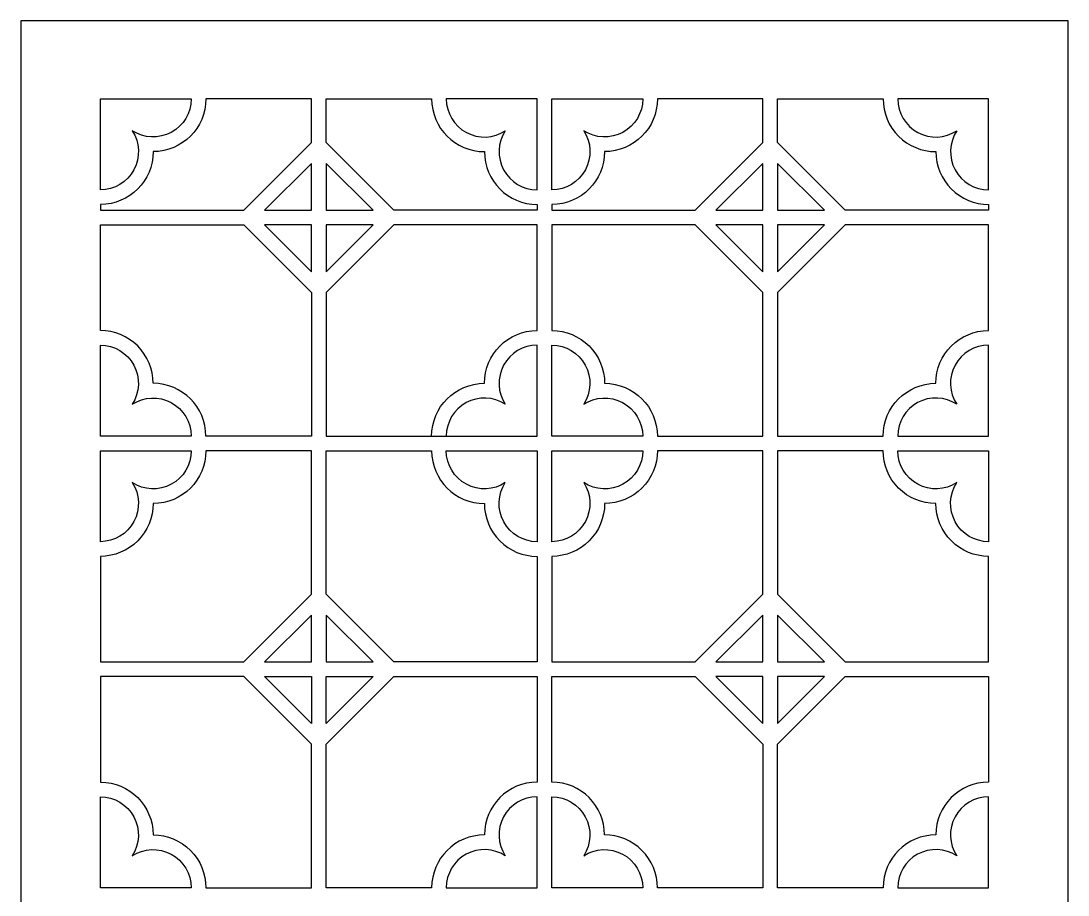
# Model space of a CAD drawing. Header units: centimetres. Extents: x -8.53 to -2.87, y 0.24 to 9.
# Drawn here: x -8.53 to -2.87, y 4.28 to 9 of the extents above; entities that cross this region are included whole.
import ezdxf

# ---------------------------------------------------------------- set-up
doc = ezdxf.new("R2010")
doc.units = ezdxf.units.CM
doc.header["$MEASUREMENT"] = 0
doc.layers.add('layer 1', color=7, linetype='Continuous')

msp = doc.modelspace()

# ---------------------------------------------------------------- linework, layer by layer
at = {"layer": 'layer 1', "color": 250, "lineweight": 30}
for points, knots in [([(-8.52545, 9.00077), (-8.52545, 9.00077), (-2.8683, 9.00077), (-2.8683, 9.00077), (-2.8683, 9.00077), (-2.8683, 9.00077), (-2.8683, 0.24004), (-2.8683, 0.24004), (-2.8683, 0.24004), (-2.8683, 0.24004), (-8.52545, 0.24004), (-8.52545, 0.24004), (-8.52545, 0.24004), (-8.52545, 0.24004), (-8.52545, 9.00077), (-8.52545, 9.00077)], [0, 0, 0, 0, 0.2, 0.2, 0.2, 0.2, 0.4, 0.4, 0.4, 0.4, 0.6, 0.6, 0.6, 0.6, 1, 1, 1, 1]), ([(-8.09632, 8.57987), (-8.09632, 8.57987), (-8.09632, 8.08891), (-8.09632, 8.08891), (-8.09632, 8.08891), (-8.02057, 8.08906), (-7.95101, 8.13075), (-7.91516, 8.19747), (-7.91516, 8.19747), (-7.87931, 8.26419), (-7.88246, 8.34446), (-7.92414, 8.4077), (-7.92414, 8.4077), (-7.86072, 8.3663), (-7.7797, 8.36302), (-7.71313, 8.39916), (-7.71313, 8.39916), (-7.64656, 8.43529), (-7.60518, 8.50413), (-7.60534, 8.57987), (-7.60534, 8.57987), (-7.60534, 8.57987), (-8.09632, 8.57987), (-8.09632, 8.57987)], [0, 0, 0, 0, 0.1428571, 0.1428571, 0.1428571, 0.1428571, 0.2857143, 0.2857143, 0.2857143, 0.2857143, 0.4285714, 0.4285714, 0.4285714, 0.4285714, 0.5714286, 0.5714286, 0.5714286, 0.5714286, 0.7142857, 0.7142857, 0.7142857, 0.7142857, 1, 1, 1, 1]), ([(-7.32138, 7.97802), (-7.32138, 7.97802), (-8.09632, 7.97802), (-8.09632, 7.97802), (-8.09632, 7.97802), (-8.09632, 7.97802), (-8.09632, 8.0097), (-8.09632, 8.0097), (-8.09632, 8.0097), (-7.93877, 8.0098), (-7.81113, 8.13724), (-7.81122, 8.29479), (-7.81122, 8.29479), (-7.65368, 8.29489), (-7.52605, 8.42233), (-7.52615, 8.57987), (-7.52615, 8.57987), (-7.52615, 8.57987), (-6.95599, 8.57987), (-6.95599, 8.57987), (-6.95599, 8.57987), (-6.95599, 8.57987), (-6.95599, 8.34344), (-6.95599, 8.34344), (-6.95599, 8.34344), (-6.95599, 8.34344), (-7.32138, 7.97802), (-7.32138, 7.97802)], [0, 0, 0, 0, 0.125, 0.125, 0.125, 0.125, 0.25, 0.25, 0.25, 0.25, 0.375, 0.375, 0.375, 0.375, 0.5, 0.5, 0.5, 0.5, 0.625, 0.625, 0.625, 0.625, 0.75, 0.75, 0.75, 0.75, 1, 1, 1, 1]), ([(-6.02156, 8.29479), (-6.1789, 8.2947), (-6.30652, 8.42253), (-6.30663, 8.57987), (-6.30663, 8.57987), (-6.30663, 8.57987), (-6.87679, 8.57987), (-6.87679, 8.57987), (-6.87679, 8.57987), (-6.87679, 8.57987), (-6.87679, 8.34344), (-6.87679, 8.34344), (-6.87679, 8.34344), (-6.87679, 8.34344), (-6.5114, 7.97802), (-6.5114, 7.97802), (-6.5114, 7.97802), (-6.5114, 7.97802), (-5.73646, 7.97802), (-5.73646, 7.97802), (-5.73646, 7.97802), (-5.73646, 7.97802), (-5.73646, 8.0097), (-5.73646, 8.0097), (-5.73646, 8.0097), (-5.89381, 8.0096), (-6.02145, 8.13744), (-6.02156, 8.29479)], [0, 0, 0, 0, 0.125, 0.125, 0.125, 0.125, 0.25, 0.25, 0.25, 0.25, 0.375, 0.375, 0.375, 0.375, 0.5, 0.5, 0.5, 0.5, 0.625, 0.625, 0.625, 0.625, 0.75, 0.75, 0.75, 0.75, 1, 1, 1, 1]), ([(-5.90863, 8.4077), (-5.97173, 8.36613), (-6.05255, 8.3625), (-6.11911, 8.39826), (-6.11911, 8.39826), (-6.18568, 8.43402), (-6.22727, 8.50431), (-6.22744, 8.57987), (-6.22744, 8.57987), (-6.22744, 8.57987), (-5.73646, 8.57987), (-5.73646, 8.57987), (-5.73646, 8.57987), (-5.73646, 8.57987), (-5.73646, 8.08891), (-5.73646, 8.08891), (-5.73646, 8.08891), (-5.81202, 8.08874), (-5.88159, 8.13003), (-5.91764, 8.19644), (-5.91764, 8.19644), (-5.9537, 8.26285), (-5.94993, 8.34443), (-5.90863, 8.4077)], [0, 0, 0, 0, 0.1428571, 0.1428571, 0.1428571, 0.1428571, 0.2857143, 0.2857143, 0.2857143, 0.2857143, 0.4285714, 0.4285714, 0.4285714, 0.4285714, 0.5714286, 0.5714286, 0.5714286, 0.5714286, 0.7142857, 0.7142857, 0.7142857, 0.7142857, 1, 1, 1, 1]), ([(-5.16631, 8.57987), (-5.16631, 8.57987), (-5.65729, 8.57987), (-5.65729, 8.57987), (-5.65729, 8.57987), (-5.65729, 8.57987), (-5.65729, 8.08891), (-5.65729, 8.08891), (-5.65729, 8.08891), (-5.58155, 8.08906), (-5.51199, 8.13075), (-5.47614, 8.19747), (-5.47614, 8.19747), (-5.44028, 8.26419), (-5.44343, 8.34446), (-5.48511, 8.4077), (-5.48511, 8.4077), (-5.42169, 8.3663), (-5.34066, 8.36302), (-5.2741, 8.39915), (-5.2741, 8.39915), (-5.20753, 8.43529), (-5.16614, 8.50413), (-5.16631, 8.57987)], [0, 0, 0, 0, 0.1428571, 0.1428571, 0.1428571, 0.1428571, 0.2857143, 0.2857143, 0.2857143, 0.2857143, 0.4285714, 0.4285714, 0.4285714, 0.4285714, 0.5714286, 0.5714286, 0.5714286, 0.5714286, 0.7142857, 0.7142857, 0.7142857, 0.7142857, 1, 1, 1, 1]), ([(-4.51695, 8.34344), (-4.51695, 8.34344), (-4.88235, 7.97802), (-4.88235, 7.97802), (-4.88235, 7.97802), (-4.88235, 7.97802), (-5.65729, 7.97802), (-5.65729, 7.97802), (-5.65729, 7.97802), (-5.65729, 7.97802), (-5.65729, 8.0097), (-5.65729, 8.0097), (-5.65729, 8.0097), (-5.49974, 8.0098), (-5.3721, 8.13724), (-5.3722, 8.29479), (-5.3722, 8.29479), (-5.21465, 8.29489), (-5.08702, 8.42232), (-5.08711, 8.57987), (-5.08711, 8.57987), (-5.08711, 8.57987), (-4.51695, 8.57987), (-4.51695, 8.57987), (-4.51695, 8.57987), (-4.51695, 8.57987), (-4.51695, 8.34344), (-4.51695, 8.34344)], [0, 0, 0, 0, 0.125, 0.125, 0.125, 0.125, 0.25, 0.25, 0.25, 0.25, 0.375, 0.375, 0.375, 0.375, 0.5, 0.5, 0.5, 0.5, 0.625, 0.625, 0.625, 0.625, 0.75, 0.75, 0.75, 0.75, 1, 1, 1, 1]), ([(-3.58252, 8.29479), (-3.65811, 8.2948), (-3.73063, 8.32486), (-3.7841, 8.37829), (-3.7841, 8.37829), (-3.83754, 8.43174), (-3.86757, 8.50429), (-3.86759, 8.57987), (-3.86759, 8.57987), (-3.86759, 8.57987), (-4.43777, 8.57987), (-4.43777, 8.57987), (-4.43777, 8.57987), (-4.43777, 8.57987), (-4.43777, 8.34344), (-4.43777, 8.34344), (-4.43777, 8.34344), (-4.43777, 8.34344), (-4.07235, 7.97802), (-4.07235, 7.97802), (-4.07235, 7.97802), (-4.07235, 7.97802), (-3.29744, 7.97802), (-3.29744, 7.97802), (-3.29744, 7.97802), (-3.29744, 7.97802), (-3.29744, 8.0097), (-3.29744, 8.0097), (-3.29744, 8.0097), (-3.37303, 8.00969), (-3.44557, 8.03976), (-3.49902, 8.09321), (-3.49902, 8.09321), (-3.55247, 8.14666), (-3.5825, 8.2192), (-3.58252, 8.29479)], [0, 0, 0, 0, 0.1, 0.1, 0.1, 0.1, 0.2, 0.2, 0.2, 0.2, 0.3, 0.3, 0.3, 0.3, 0.4, 0.4, 0.4, 0.4, 0.5, 0.5, 0.5, 0.5, 0.6, 0.6, 0.6, 0.6, 0.7, 0.7, 0.7, 0.7, 0.8, 0.8, 0.8, 0.8, 1, 1, 1, 1]), ([(-3.46961, 8.4077), (-3.53271, 8.36613), (-3.61353, 8.3625), (-3.68009, 8.39826), (-3.68009, 8.39826), (-3.74666, 8.43402), (-3.78825, 8.50431), (-3.78841, 8.57987), (-3.78841, 8.57987), (-3.78841, 8.57987), (-3.29744, 8.57987), (-3.29744, 8.57987), (-3.29744, 8.57987), (-3.29744, 8.57987), (-3.29744, 8.08891), (-3.29744, 8.08891), (-3.29744, 8.08891), (-3.373, 8.08874), (-3.44257, 8.13003), (-3.47862, 8.19644), (-3.47862, 8.19644), (-3.51468, 8.26285), (-3.51091, 8.34443), (-3.46961, 8.4077)], [0, 0, 0, 0, 0.1428571, 0.1428571, 0.1428571, 0.1428571, 0.2857143, 0.2857143, 0.2857143, 0.2857143, 0.4285714, 0.4285714, 0.4285714, 0.4285714, 0.5714286, 0.5714286, 0.5714286, 0.5714286, 0.7142857, 0.7142857, 0.7142857, 0.7142857, 1, 1, 1, 1]), ([(-6.95599, 7.97802), (-6.95599, 7.97802), (-7.20938, 7.97802), (-7.20938, 7.97802), (-7.20938, 7.97802), (-7.20938, 7.97802), (-6.95599, 8.23143), (-6.95599, 8.23143), (-6.95599, 8.23143), (-6.95599, 8.23143), (-6.95599, 7.97802), (-6.95599, 7.97802)], [0, 0, 0, 0, 0.25, 0.25, 0.25, 0.25, 0.5, 0.5, 0.5, 0.5, 1, 1, 1, 1]), ([(-6.87679, 7.97802), (-6.87679, 7.97802), (-6.87679, 8.23143), (-6.87679, 8.23143), (-6.87679, 8.23143), (-6.87679, 8.23143), (-6.62339, 7.97802), (-6.62339, 7.97802), (-6.62339, 7.97802), (-6.62339, 7.97802), (-6.87679, 7.97802), (-6.87679, 7.97802)], [0, 0, 0, 0, 0.25, 0.25, 0.25, 0.25, 0.5, 0.5, 0.5, 0.5, 1, 1, 1, 1]), ([(-4.51695, 8.23143), (-4.51695, 8.23143), (-4.51695, 7.97802), (-4.51695, 7.97802), (-4.51695, 7.97802), (-4.51695, 7.97802), (-4.77036, 7.97802), (-4.77036, 7.97802), (-4.77036, 7.97802), (-4.77036, 7.97802), (-4.51695, 8.23143), (-4.51695, 8.23143)], [0, 0, 0, 0, 0.25, 0.25, 0.25, 0.25, 0.5, 0.5, 0.5, 0.5, 1, 1, 1, 1]), ([(-4.43777, 8.23143), (-4.43777, 8.23143), (-4.18436, 7.97802), (-4.18436, 7.97802), (-4.18436, 7.97802), (-4.18436, 7.97802), (-4.43777, 7.97802), (-4.43777, 7.97802), (-4.43777, 7.97802), (-4.43777, 7.97802), (-4.43777, 8.23143), (-4.43777, 8.23143)], [0, 0, 0, 0, 0.25, 0.25, 0.25, 0.25, 0.5, 0.5, 0.5, 0.5, 1, 1, 1, 1]), ([(-7.81122, 7.0436), (-7.65388, 7.04369), (-7.52625, 6.91586), (-7.52615, 6.75852), (-7.52615, 6.75852), (-7.52615, 6.75852), (-6.95599, 6.75852), (-6.95599, 6.75852), (-6.95599, 6.75852), (-6.95599, 6.75852), (-6.95599, 7.53344), (-6.95599, 7.53344), (-6.95599, 7.53344), (-6.95599, 7.53344), (-7.32138, 7.89884), (-7.32138, 7.89884), (-7.32138, 7.89884), (-7.32138, 7.89884), (-8.09632, 7.89884), (-8.09632, 7.89884), (-8.09632, 7.89884), (-8.09632, 7.89884), (-8.09632, 7.32868), (-8.09632, 7.32868), (-8.09632, 7.32868), (-8.02075, 7.32873), (-7.94827, 7.29876), (-7.8948, 7.24536), (-7.8948, 7.24536), (-7.84134, 7.19197), (-7.81127, 7.11916), (-7.81122, 7.0436)], [0, 0, 0, 0, 0.1111111, 0.1111111, 0.1111111, 0.1111111, 0.2222222, 0.2222222, 0.2222222, 0.2222222, 0.3333333, 0.3333333, 0.3333333, 0.3333333, 0.4444444, 0.4444444, 0.4444444, 0.4444444, 0.5555556, 0.5555556, 0.5555556, 0.5555556, 0.6666667, 0.6666667, 0.6666667, 0.6666667, 0.7777778, 0.7777778, 0.7777778, 0.7777778, 1, 1, 1, 1]), ([(-6.95599, 7.89884), (-6.95599, 7.89884), (-6.95599, 7.64543), (-6.95599, 7.64543), (-6.95599, 7.64543), (-6.95599, 7.64543), (-7.20938, 7.89884), (-7.20938, 7.89884), (-7.20938, 7.89884), (-7.20938, 7.89884), (-6.95599, 7.89884), (-6.95599, 7.89884)], [0, 0, 0, 0, 0.25, 0.25, 0.25, 0.25, 0.5, 0.5, 0.5, 0.5, 1, 1, 1, 1]), ([(-6.30663, 6.75852), (-6.30673, 6.91587), (-6.1789, 7.0435), (-6.02156, 7.0436), (-6.02156, 7.0436), (-6.02165, 7.20095), (-5.89381, 7.32858), (-5.73646, 7.32868), (-5.73646, 7.32868), (-5.73646, 7.32868), (-5.73646, 7.89884), (-5.73646, 7.89884), (-5.73646, 7.89884), (-5.73646, 7.89884), (-6.5114, 7.89884), (-6.5114, 7.89884), (-6.5114, 7.89884), (-6.5114, 7.89884), (-6.87679, 7.53344), (-6.87679, 7.53344), (-6.87679, 7.53344), (-6.87679, 7.53344), (-6.87679, 6.75852), (-6.87679, 6.75852), (-6.87679, 6.75852), (-6.87679, 6.75852), (-5.73646, 6.75852), (-5.73646, 6.75852), (-5.73646, 6.75852), (-5.73646, 6.75852), (-5.73646, 7.2495), (-5.73646, 7.2495), (-5.73646, 7.2495), (-5.8122, 7.24933), (-5.88175, 7.20764), (-5.91759, 7.14092), (-5.91759, 7.14092), (-5.95344, 7.0742), (-5.9503, 6.99394), (-5.90863, 6.93069), (-5.90863, 6.93069), (-5.97206, 6.97209), (-6.05308, 6.97536), (-6.11964, 6.93923), (-6.11964, 6.93923), (-6.18621, 6.9031), (-6.22759, 6.83426), (-6.22744, 6.75852)], [0, 0, 0, 0, 0.0769231, 0.0769231, 0.0769231, 0.0769231, 0.1538462, 0.1538462, 0.1538462, 0.1538462, 0.2307692, 0.2307692, 0.2307692, 0.2307692, 0.3076923, 0.3076923, 0.3076923, 0.3076923, 0.3846154, 0.3846154, 0.3846154, 0.3846154, 0.4615385, 0.4615385, 0.4615385, 0.4615385, 0.5384615, 0.5384615, 0.5384615, 0.5384615, 0.6153846, 0.6153846, 0.6153846, 0.6153846, 0.6923077, 0.6923077, 0.6923077, 0.6923077, 0.7692308, 0.7692308, 0.7692308, 0.7692308, 0.8461538, 0.8461538, 0.8461538, 0.8461538, 1, 1, 1, 1]), ([(-6.87679, 7.89884), (-6.87679, 7.89884), (-6.62339, 7.89884), (-6.62339, 7.89884), (-6.62339, 7.89884), (-6.62339, 7.89884), (-6.87679, 7.64543), (-6.87679, 7.64543), (-6.87679, 7.64543), (-6.87679, 7.64543), (-6.87679, 7.89884), (-6.87679, 7.89884)], [0, 0, 0, 0, 0.25, 0.25, 0.25, 0.25, 0.5, 0.5, 0.5, 0.5, 1, 1, 1, 1]), ([(-5.65729, 7.32868), (-5.65729, 7.32868), (-5.65729, 7.89884), (-5.65729, 7.89884), (-5.65729, 7.89884), (-5.65729, 7.89884), (-4.88235, 7.89884), (-4.88235, 7.89884), (-4.88235, 7.89884), (-4.88235, 7.89884), (-4.51695, 7.53344), (-4.51695, 7.53344), (-4.51695, 7.53344), (-4.51695, 7.53344), (-4.51695, 6.75852), (-4.51695, 6.75852), (-4.51695, 6.75852), (-4.51695, 6.75852), (-5.08711, 6.7585), (-5.08711, 6.7585), (-5.08711, 6.7585), (-5.08721, 6.91605), (-5.21465, 7.04369), (-5.3722, 7.0436), (-5.3722, 7.0436), (-5.37225, 7.11926), (-5.40235, 7.1918), (-5.45588, 7.24526), (-5.45588, 7.24526), (-5.50941, 7.29872), (-5.58163, 7.32873), (-5.65729, 7.32868)], [0, 0, 0, 0, 0.1111111, 0.1111111, 0.1111111, 0.1111111, 0.2222222, 0.2222222, 0.2222222, 0.2222222, 0.3333333, 0.3333333, 0.3333333, 0.3333333, 0.4444444, 0.4444444, 0.4444444, 0.4444444, 0.5555556, 0.5555556, 0.5555556, 0.5555556, 0.6666667, 0.6666667, 0.6666667, 0.6666667, 0.7777778, 0.7777778, 0.7777778, 0.7777778, 1, 1, 1, 1]), ([(-4.77036, 7.89884), (-4.77036, 7.89884), (-4.51695, 7.89884), (-4.51695, 7.89884), (-4.51695, 7.89884), (-4.51695, 7.89884), (-4.51695, 7.64543), (-4.51695, 7.64543), (-4.51695, 7.64543), (-4.51695, 7.64543), (-4.77036, 7.89884), (-4.77036, 7.89884)], [0, 0, 0, 0, 0.25, 0.25, 0.25, 0.25, 0.5, 0.5, 0.5, 0.5, 1, 1, 1, 1]), ([(-4.43777, 6.75852), (-4.43777, 6.75852), (-4.43777, 7.53344), (-4.43777, 7.53344), (-4.43777, 7.53344), (-4.43777, 7.53344), (-4.07235, 7.89884), (-4.07235, 7.89884), (-4.07235, 7.89884), (-4.07235, 7.89884), (-3.29744, 7.89884), (-3.29744, 7.89884), (-3.29744, 7.89884), (-3.29744, 7.89884), (-3.29744, 7.32868), (-3.29744, 7.32868), (-3.29744, 7.32868), (-3.45498, 7.32858), (-3.58262, 7.20114), (-3.58252, 7.0436), (-3.58252, 7.0436), (-3.74006, 7.04349), (-3.86769, 6.91606), (-3.86759, 6.75852), (-3.86759, 6.75852), (-3.86759, 6.75852), (-4.43777, 6.75852), (-4.43777, 6.75852)], [0, 0, 0, 0, 0.125, 0.125, 0.125, 0.125, 0.25, 0.25, 0.25, 0.25, 0.375, 0.375, 0.375, 0.375, 0.5, 0.5, 0.5, 0.5, 0.625, 0.625, 0.625, 0.625, 0.75, 0.75, 0.75, 0.75, 1, 1, 1, 1]), ([(-4.43777, 7.89884), (-4.43777, 7.89884), (-4.18436, 7.89884), (-4.18436, 7.89884), (-4.18436, 7.89884), (-4.18436, 7.89884), (-4.43777, 7.64543), (-4.43777, 7.64543), (-4.43777, 7.64543), (-4.43777, 7.64543), (-4.43777, 7.89884), (-4.43777, 7.89884)], [0, 0, 0, 0, 0.25, 0.25, 0.25, 0.25, 0.5, 0.5, 0.5, 0.5, 1, 1, 1, 1]), ([(-8.09632, 7.2495), (-8.09632, 7.2495), (-8.09632, 6.75852), (-8.09632, 6.75852), (-8.09632, 6.75852), (-8.09632, 6.75852), (-7.60534, 6.75852), (-7.60534, 6.75852), (-7.60534, 6.75852), (-7.60551, 6.83426), (-7.64719, 6.90381), (-7.71391, 6.93966), (-7.71391, 6.93966), (-7.78063, 6.9755), (-7.8609, 6.97236), (-7.92414, 6.93069), (-7.92414, 6.93069), (-7.88274, 6.99412), (-7.87945, 7.07514), (-7.91559, 7.14171), (-7.91559, 7.14171), (-7.95173, 7.20828), (-8.02057, 7.24967), (-8.09632, 7.2495)], [0, 0, 0, 0, 0.1428571, 0.1428571, 0.1428571, 0.1428571, 0.2857143, 0.2857143, 0.2857143, 0.2857143, 0.4285714, 0.4285714, 0.4285714, 0.4285714, 0.5714286, 0.5714286, 0.5714286, 0.5714286, 0.7142857, 0.7142857, 0.7142857, 0.7142857, 1, 1, 1, 1]), ([(-5.65729, 7.2495), (-5.65729, 7.2495), (-5.65729, 6.75852), (-5.65729, 6.75852), (-5.65729, 6.75852), (-5.65729, 6.75852), (-5.16631, 6.75851), (-5.16631, 6.75851), (-5.16631, 6.75851), (-5.16647, 6.83425), (-5.20816, 6.9038), (-5.27488, 6.93965), (-5.27488, 6.93965), (-5.3416, 6.9755), (-5.42186, 6.97236), (-5.48511, 6.93069), (-5.48511, 6.93069), (-5.44371, 6.99412), (-5.44043, 7.07515), (-5.47656, 7.14171), (-5.47656, 7.14171), (-5.5127, 7.20828), (-5.58155, 7.24967), (-5.65729, 7.2495)], [0, 0, 0, 0, 0.1428571, 0.1428571, 0.1428571, 0.1428571, 0.2857143, 0.2857143, 0.2857143, 0.2857143, 0.4285714, 0.4285714, 0.4285714, 0.4285714, 0.5714286, 0.5714286, 0.5714286, 0.5714286, 0.7142857, 0.7142857, 0.7142857, 0.7142857, 1, 1, 1, 1]), ([(-3.78841, 6.75852), (-3.78857, 6.83409), (-3.74728, 6.90365), (-3.68087, 6.9397), (-3.68087, 6.9397), (-3.61447, 6.97575), (-3.53289, 6.97199), (-3.46961, 6.93069), (-3.46961, 6.93069), (-3.51118, 6.99379), (-3.51481, 7.07461), (-3.47904, 7.14117), (-3.47904, 7.14117), (-3.44328, 7.20774), (-3.373, 7.24933), (-3.29744, 7.2495), (-3.29744, 7.2495), (-3.29744, 7.2495), (-3.29744, 6.75852), (-3.29744, 6.75852), (-3.29744, 6.75852), (-3.29744, 6.75852), (-3.78841, 6.75852), (-3.78841, 6.75852)], [0, 0, 0, 0, 0.1428571, 0.1428571, 0.1428571, 0.1428571, 0.2857143, 0.2857143, 0.2857143, 0.2857143, 0.4285714, 0.4285714, 0.4285714, 0.4285714, 0.5714286, 0.5714286, 0.5714286, 0.5714286, 0.7142857, 0.7142857, 0.7142857, 0.7142857, 1, 1, 1, 1]), ([(-8.09632, 6.67933), (-8.09632, 6.67933), (-8.09632, 6.18835), (-8.09632, 6.18835), (-8.09632, 6.18835), (-8.02057, 6.18851), (-7.95101, 6.23019), (-7.91516, 6.29692), (-7.91516, 6.29692), (-7.87931, 6.36364), (-7.88246, 6.44391), (-7.92414, 6.50715), (-7.92414, 6.50715), (-7.86072, 6.46575), (-7.77969, 6.46248), (-7.71313, 6.49861), (-7.71313, 6.49861), (-7.64656, 6.53475), (-7.60518, 6.60359), (-7.60534, 6.67933), (-7.60534, 6.67933), (-7.60534, 6.67933), (-8.09632, 6.67933), (-8.09632, 6.67933)], [0, 0, 0, 0, 0.1428571, 0.1428571, 0.1428571, 0.1428571, 0.2857143, 0.2857143, 0.2857143, 0.2857143, 0.4285714, 0.4285714, 0.4285714, 0.4285714, 0.5714286, 0.5714286, 0.5714286, 0.5714286, 0.7142857, 0.7142857, 0.7142857, 0.7142857, 1, 1, 1, 1]), ([(-7.32138, 5.539), (-7.32138, 5.539), (-8.09632, 5.539), (-8.09632, 5.539), (-8.09632, 5.539), (-8.09632, 5.539), (-8.09632, 6.10917), (-8.09632, 6.10917), (-8.09632, 6.10917), (-8.02066, 6.10921), (-7.94812, 6.13931), (-7.89465, 6.19285), (-7.89465, 6.19285), (-7.84118, 6.24638), (-7.81118, 6.3186), (-7.81123, 6.39426), (-7.81123, 6.39426), (-7.65368, 6.39436), (-7.52605, 6.52179), (-7.52615, 6.67933), (-7.52615, 6.67933), (-7.52615, 6.67933), (-6.95599, 6.67933), (-6.95599, 6.67933), (-6.95599, 6.67933), (-6.95599, 6.67933), (-6.95599, 5.90439), (-6.95599, 5.90439), (-6.95599, 5.90439), (-6.95599, 5.90439), (-7.32138, 5.539), (-7.32138, 5.539)], [0, 0, 0, 0, 0.1111111, 0.1111111, 0.1111111, 0.1111111, 0.2222222, 0.2222222, 0.2222222, 0.2222222, 0.3333333, 0.3333333, 0.3333333, 0.3333333, 0.4444444, 0.4444444, 0.4444444, 0.4444444, 0.5555556, 0.5555556, 0.5555556, 0.5555556, 0.6666667, 0.6666667, 0.6666667, 0.6666667, 0.7777778, 0.7777778, 0.7777778, 0.7777778, 1, 1, 1, 1]), ([(-5.73646, 6.10917), (-5.81202, 6.10911), (-5.88451, 6.13908), (-5.93798, 6.19248), (-5.93798, 6.19248), (-5.99145, 6.24588), (-6.02151, 6.31869), (-6.02156, 6.39426), (-6.02156, 6.39426), (-6.1789, 6.39416), (-6.30653, 6.52199), (-6.30663, 6.67933), (-6.30663, 6.67933), (-6.30663, 6.67933), (-6.87679, 6.67933), (-6.87679, 6.67933), (-6.87679, 6.67933), (-6.87679, 6.67933), (-6.87679, 5.90439), (-6.87679, 5.90439), (-6.87679, 5.90439), (-6.87679, 5.90439), (-6.5114, 5.539), (-6.5114, 5.539), (-6.5114, 5.539), (-6.5114, 5.539), (-5.73646, 5.539), (-5.73646, 5.539), (-5.73646, 5.539), (-5.73646, 5.539), (-5.73646, 6.10917), (-5.73646, 6.10917)], [0, 0, 0, 0, 0.1111111, 0.1111111, 0.1111111, 0.1111111, 0.2222222, 0.2222222, 0.2222222, 0.2222222, 0.3333333, 0.3333333, 0.3333333, 0.3333333, 0.4444444, 0.4444444, 0.4444444, 0.4444444, 0.5555556, 0.5555556, 0.5555556, 0.5555556, 0.6666667, 0.6666667, 0.6666667, 0.6666667, 0.7777778, 0.7777778, 0.7777778, 0.7777778, 1, 1, 1, 1]), ([(-5.73646, 6.18835), (-5.73646, 6.18835), (-5.73646, 6.67933), (-5.73646, 6.67933), (-5.73646, 6.67933), (-5.73646, 6.67933), (-6.22744, 6.67933), (-6.22744, 6.67933), (-6.22744, 6.67933), (-6.22727, 6.60359), (-6.18559, 6.53404), (-6.11887, 6.49819), (-6.11887, 6.49819), (-6.05214, 6.46234), (-5.97188, 6.46548), (-5.90863, 6.50715), (-5.90863, 6.50715), (-5.95003, 6.44373), (-5.95331, 6.36271), (-5.91718, 6.29614), (-5.91718, 6.29614), (-5.88104, 6.22958), (-5.8122, 6.18819), (-5.73646, 6.18835)], [0, 0, 0, 0, 0.1428571, 0.1428571, 0.1428571, 0.1428571, 0.2857143, 0.2857143, 0.2857143, 0.2857143, 0.4285714, 0.4285714, 0.4285714, 0.4285714, 0.5714286, 0.5714286, 0.5714286, 0.5714286, 0.7142857, 0.7142857, 0.7142857, 0.7142857, 1, 1, 1, 1]), ([(-4.88235, 5.539), (-4.88235, 5.539), (-5.65729, 5.539), (-5.65729, 5.539), (-5.65729, 5.539), (-5.65729, 5.539), (-5.65729, 6.10917), (-5.65729, 6.10917), (-5.65729, 6.10917), (-5.58163, 6.10921), (-5.50909, 6.13931), (-5.45562, 6.19285), (-5.45562, 6.19285), (-5.40216, 6.24638), (-5.37215, 6.3186), (-5.3722, 6.39426), (-5.3722, 6.39426), (-5.29654, 6.3943), (-5.224, 6.4244), (-5.17054, 6.47793), (-5.17054, 6.47793), (-5.11707, 6.53146), (-5.08707, 6.60368), (-5.08711, 6.67933), (-5.08711, 6.67933), (-5.08711, 6.67933), (-4.51695, 6.67933), (-4.51695, 6.67933), (-4.51695, 6.67933), (-4.51695, 6.67933), (-4.51695, 5.90439), (-4.51695, 5.90439), (-4.51695, 5.90439), (-4.51695, 5.90439), (-4.88235, 5.539), (-4.88235, 5.539)], [0, 0, 0, 0, 0.1, 0.1, 0.1, 0.1, 0.2, 0.2, 0.2, 0.2, 0.3, 0.3, 0.3, 0.3, 0.4, 0.4, 0.4, 0.4, 0.5, 0.5, 0.5, 0.5, 0.6, 0.6, 0.6, 0.6, 0.7, 0.7, 0.7, 0.7, 0.8, 0.8, 0.8, 0.8, 1, 1, 1, 1]), ([(-5.16631, 6.67933), (-5.16631, 6.67933), (-5.65729, 6.67933), (-5.65729, 6.67933), (-5.65729, 6.67933), (-5.65729, 6.67933), (-5.65729, 6.18835), (-5.65729, 6.18835), (-5.65729, 6.18835), (-5.58155, 6.18851), (-5.51199, 6.23019), (-5.47614, 6.29692), (-5.47614, 6.29692), (-5.44029, 6.36364), (-5.44343, 6.44391), (-5.48511, 6.50715), (-5.48511, 6.50715), (-5.42168, 6.46575), (-5.34066, 6.46247), (-5.2741, 6.49861), (-5.2741, 6.49861), (-5.20753, 6.53474), (-5.16614, 6.60358), (-5.16631, 6.67933)], [0, 0, 0, 0, 0.1428571, 0.1428571, 0.1428571, 0.1428571, 0.2857143, 0.2857143, 0.2857143, 0.2857143, 0.4285714, 0.4285714, 0.4285714, 0.4285714, 0.5714286, 0.5714286, 0.5714286, 0.5714286, 0.7142857, 0.7142857, 0.7142857, 0.7142857, 1, 1, 1, 1]), ([(-4.43777, 5.90439), (-4.43777, 5.90439), (-4.43777, 6.67933), (-4.43777, 6.67933), (-4.43777, 6.67933), (-4.43777, 6.67933), (-3.86759, 6.67933), (-3.86759, 6.67933), (-3.86759, 6.67933), (-3.86755, 6.60368), (-3.83745, 6.53114), (-3.78392, 6.47768), (-3.78392, 6.47768), (-3.73039, 6.42422), (-3.65818, 6.39421), (-3.58252, 6.39426), (-3.58252, 6.39426), (-3.58248, 6.3186), (-3.55238, 6.24606), (-3.49885, 6.19259), (-3.49885, 6.19259), (-3.44532, 6.13913), (-3.3731, 6.10912), (-3.29744, 6.10917), (-3.29744, 6.10917), (-3.29744, 6.10917), (-3.29744, 5.539), (-3.29744, 5.539), (-3.29744, 5.539), (-3.29744, 5.539), (-4.07235, 5.539), (-4.07235, 5.539), (-4.07235, 5.539), (-4.07235, 5.539), (-4.43777, 5.90439), (-4.43777, 5.90439)], [0, 0, 0, 0, 0.1, 0.1, 0.1, 0.1, 0.2, 0.2, 0.2, 0.2, 0.3, 0.3, 0.3, 0.3, 0.4, 0.4, 0.4, 0.4, 0.5, 0.5, 0.5, 0.5, 0.6, 0.6, 0.6, 0.6, 0.7, 0.7, 0.7, 0.7, 0.8, 0.8, 0.8, 0.8, 1, 1, 1, 1]), ([(-3.29744, 6.18835), (-3.29744, 6.18835), (-3.29744, 6.67933), (-3.29744, 6.67933), (-3.29744, 6.67933), (-3.29744, 6.67933), (-3.78841, 6.67933), (-3.78841, 6.67933), (-3.78841, 6.67933), (-3.78825, 6.60359), (-3.74656, 6.53404), (-3.67984, 6.49819), (-3.67984, 6.49819), (-3.61312, 6.46234), (-3.53286, 6.46548), (-3.46961, 6.50715), (-3.46961, 6.50715), (-3.51101, 6.44373), (-3.51429, 6.36271), (-3.47816, 6.29614), (-3.47816, 6.29614), (-3.44202, 6.22958), (-3.37318, 6.18819), (-3.29744, 6.18835)], [0, 0, 0, 0, 0.1428571, 0.1428571, 0.1428571, 0.1428571, 0.2857143, 0.2857143, 0.2857143, 0.2857143, 0.4285714, 0.4285714, 0.4285714, 0.4285714, 0.5714286, 0.5714286, 0.5714286, 0.5714286, 0.7142857, 0.7142857, 0.7142857, 0.7142857, 1, 1, 1, 1]), ([(-6.95599, 5.7924), (-6.95599, 5.7924), (-6.95599, 5.539), (-6.95599, 5.539), (-6.95599, 5.539), (-6.95599, 5.539), (-7.20938, 5.539), (-7.20938, 5.539), (-7.20938, 5.539), (-7.20938, 5.539), (-6.95599, 5.7924), (-6.95599, 5.7924)], [0, 0, 0, 0, 0.25, 0.25, 0.25, 0.25, 0.5, 0.5, 0.5, 0.5, 1, 1, 1, 1]), ([(-6.87679, 5.7924), (-6.87679, 5.7924), (-6.62339, 5.539), (-6.62339, 5.539), (-6.62339, 5.539), (-6.62339, 5.539), (-6.87679, 5.539), (-6.87679, 5.539), (-6.87679, 5.539), (-6.87679, 5.539), (-6.87679, 5.7924), (-6.87679, 5.7924)], [0, 0, 0, 0, 0.25, 0.25, 0.25, 0.25, 0.5, 0.5, 0.5, 0.5, 1, 1, 1, 1]), ([(-4.51695, 5.539), (-4.51695, 5.539), (-4.77036, 5.539), (-4.77036, 5.539), (-4.77036, 5.539), (-4.77036, 5.539), (-4.51695, 5.7924), (-4.51695, 5.7924), (-4.51695, 5.7924), (-4.51695, 5.7924), (-4.51695, 5.539), (-4.51695, 5.539)], [0, 0, 0, 0, 0.25, 0.25, 0.25, 0.25, 0.5, 0.5, 0.5, 0.5, 1, 1, 1, 1]), ([(-4.43777, 5.539), (-4.43777, 5.539), (-4.43777, 5.7924), (-4.43777, 5.7924), (-4.43777, 5.7924), (-4.43777, 5.7924), (-4.18436, 5.539), (-4.18436, 5.539), (-4.18436, 5.539), (-4.18436, 5.539), (-4.43777, 5.539), (-4.43777, 5.539)], [0, 0, 0, 0, 0.25, 0.25, 0.25, 0.25, 0.5, 0.5, 0.5, 0.5, 1, 1, 1, 1]), ([(-7.81122, 4.60454), (-7.73567, 4.60459), (-7.66318, 4.57463), (-7.60972, 4.52124), (-7.60972, 4.52124), (-7.55626, 4.46785), (-7.52619, 4.39504), (-7.52615, 4.31949), (-7.52615, 4.31949), (-7.52615, 4.31949), (-6.95599, 4.31949), (-6.95599, 4.31949), (-6.95599, 4.31949), (-6.95599, 4.31949), (-6.95599, 5.09441), (-6.95599, 5.09441), (-6.95599, 5.09441), (-6.95599, 5.09441), (-7.32138, 5.45981), (-7.32138, 5.45981), (-7.32138, 5.45981), (-7.32138, 5.45981), (-8.09632, 5.45981), (-8.09632, 5.45981), (-8.09632, 5.45981), (-8.09632, 5.45981), (-8.09632, 4.88966), (-8.09632, 4.88966), (-8.09632, 4.88966), (-7.93896, 4.88976), (-7.81132, 4.76192), (-7.81122, 4.60456)], [0, 0, 0, 0, 0.1111111, 0.1111111, 0.1111111, 0.1111111, 0.2222222, 0.2222222, 0.2222222, 0.2222222, 0.3333333, 0.3333333, 0.3333333, 0.3333333, 0.4444444, 0.4444444, 0.4444444, 0.4444444, 0.5555556, 0.5555556, 0.5555556, 0.5555556, 0.6666667, 0.6666667, 0.6666667, 0.6666667, 0.7777778, 0.7777778, 0.7777778, 0.7777778, 1, 1, 1, 1]), ([(-6.95599, 5.2064), (-6.95599, 5.2064), (-6.95599, 5.45981), (-6.95599, 5.45981), (-6.95599, 5.45981), (-6.95599, 5.45981), (-7.20938, 5.45981), (-7.20938, 5.45981), (-7.20938, 5.45981), (-7.20938, 5.45981), (-6.95599, 5.2064), (-6.95599, 5.2064)], [0, 0, 0, 0, 0.25, 0.25, 0.25, 0.25, 0.5, 0.5, 0.5, 0.5, 1, 1, 1, 1]), ([(-6.87679, 5.2064), (-6.87679, 5.2064), (-6.62339, 5.45981), (-6.62339, 5.45981), (-6.62339, 5.45981), (-6.62339, 5.45981), (-6.87679, 5.45981), (-6.87679, 5.45981), (-6.87679, 5.45981), (-6.87679, 5.45981), (-6.87679, 5.2064), (-6.87679, 5.2064)], [0, 0, 0, 0, 0.25, 0.25, 0.25, 0.25, 0.5, 0.5, 0.5, 0.5, 1, 1, 1, 1]), ([(-6.30663, 4.31949), (-6.3067, 4.47682), (-6.17889, 4.60444), (-6.02156, 4.60458), (-6.02156, 4.60458), (-6.02165, 4.76193), (-5.89381, 4.88956), (-5.73646, 4.88966), (-5.73646, 4.88966), (-5.73646, 4.88966), (-5.73646, 5.45981), (-5.73646, 5.45981), (-5.73646, 5.45981), (-5.73646, 5.45981), (-6.5114, 5.45981), (-6.5114, 5.45981), (-6.5114, 5.45981), (-6.5114, 5.45981), (-6.87679, 5.09441), (-6.87679, 5.09441), (-6.87679, 5.09441), (-6.87679, 5.09441), (-6.87679, 4.31949), (-6.87679, 4.31949), (-6.87679, 4.31949), (-6.87679, 4.31949), (-6.30663, 4.31949), (-6.30663, 4.31949)], [0, 0, 0, 0, 0.125, 0.125, 0.125, 0.125, 0.25, 0.25, 0.25, 0.25, 0.375, 0.375, 0.375, 0.375, 0.5, 0.5, 0.5, 0.5, 0.625, 0.625, 0.625, 0.625, 0.75, 0.75, 0.75, 0.75, 1, 1, 1, 1]), ([(-5.08711, 4.31949), (-5.08711, 4.31949), (-4.51695, 4.31949), (-4.51695, 4.31949), (-4.51695, 4.31949), (-4.51695, 4.31949), (-4.51695, 5.09441), (-4.51695, 5.09441), (-4.51695, 5.09441), (-4.51695, 5.09441), (-4.88235, 5.45981), (-4.88235, 5.45981), (-4.88235, 5.45981), (-4.88235, 5.45981), (-5.65729, 5.45981), (-5.65729, 5.45981), (-5.65729, 5.45981), (-5.65729, 5.45981), (-5.65729, 4.88966), (-5.65729, 4.88966), (-5.65729, 4.88966), (-5.49993, 4.88975), (-5.37229, 4.7619), (-5.3722, 4.60454), (-5.3722, 4.60454), (-5.29664, 4.60459), (-5.22415, 4.57463), (-5.17069, 4.52124), (-5.17069, 4.52124), (-5.11723, 4.46785), (-5.08716, 4.39505), (-5.08711, 4.31949)], [0, 0, 0, 0, 0.1111111, 0.1111111, 0.1111111, 0.1111111, 0.2222222, 0.2222222, 0.2222222, 0.2222222, 0.3333333, 0.3333333, 0.3333333, 0.3333333, 0.4444444, 0.4444444, 0.4444444, 0.4444444, 0.5555556, 0.5555556, 0.5555556, 0.5555556, 0.6666667, 0.6666667, 0.6666667, 0.6666667, 0.7777778, 0.7777778, 0.7777778, 0.7777778, 1, 1, 1, 1]), ([(-4.77036, 5.45981), (-4.77036, 5.45981), (-4.51695, 5.45981), (-4.51695, 5.45981), (-4.51695, 5.45981), (-4.51695, 5.45981), (-4.51695, 5.2064), (-4.51695, 5.2064), (-4.51695, 5.2064), (-4.51695, 5.2064), (-4.77036, 5.45981), (-4.77036, 5.45981)], [0, 0, 0, 0, 0.25, 0.25, 0.25, 0.25, 0.5, 0.5, 0.5, 0.5, 1, 1, 1, 1]), ([(-4.43777, 5.45981), (-4.43777, 5.45981), (-4.18436, 5.45981), (-4.18436, 5.45981), (-4.18436, 5.45981), (-4.18436, 5.45981), (-4.43777, 5.2064), (-4.43777, 5.2064), (-4.43777, 5.2064), (-4.43777, 5.2064), (-4.43777, 5.45981), (-4.43777, 5.45981)], [0, 0, 0, 0, 0.25, 0.25, 0.25, 0.25, 0.5, 0.5, 0.5, 0.5, 1, 1, 1, 1]), ([(-3.86759, 4.31949), (-3.86766, 4.47682), (-3.73986, 4.60444), (-3.58252, 4.60458), (-3.58252, 4.60458), (-3.58262, 4.76193), (-3.45479, 4.88956), (-3.29744, 4.88966), (-3.29744, 4.88966), (-3.29744, 4.88966), (-3.29744, 5.45981), (-3.29744, 5.45981), (-3.29744, 5.45981), (-3.29744, 5.45981), (-4.07235, 5.45981), (-4.07235, 5.45981), (-4.07235, 5.45981), (-4.07235, 5.45981), (-4.43777, 5.09441), (-4.43777, 5.09441), (-4.43777, 5.09441), (-4.43777, 5.09441), (-4.43777, 4.31949), (-4.43777, 4.31949), (-4.43777, 4.31949), (-4.43777, 4.31949), (-3.86759, 4.31949), (-3.86759, 4.31949)], [0, 0, 0, 0, 0.125, 0.125, 0.125, 0.125, 0.25, 0.25, 0.25, 0.25, 0.375, 0.375, 0.375, 0.375, 0.5, 0.5, 0.5, 0.5, 0.625, 0.625, 0.625, 0.625, 0.75, 0.75, 0.75, 0.75, 1, 1, 1, 1]), ([(-8.09632, 4.81045), (-8.09632, 4.81045), (-8.09632, 4.31949), (-8.09632, 4.31949), (-8.09632, 4.31949), (-8.09632, 4.31949), (-7.60534, 4.3195), (-7.60534, 4.3195), (-7.60534, 4.3195), (-7.60551, 4.39524), (-7.6472, 4.46479), (-7.71392, 4.50063), (-7.71392, 4.50063), (-7.78064, 4.53648), (-7.8609, 4.53333), (-7.92414, 4.49165), (-7.92414, 4.49165), (-7.88273, 4.55508), (-7.87945, 4.6361), (-7.91559, 4.70267), (-7.91559, 4.70267), (-7.95172, 4.76924), (-8.02057, 4.81063), (-8.09632, 4.81045)], [0, 0, 0, 0, 0.1428571, 0.1428571, 0.1428571, 0.1428571, 0.2857143, 0.2857143, 0.2857143, 0.2857143, 0.4285714, 0.4285714, 0.4285714, 0.4285714, 0.5714286, 0.5714286, 0.5714286, 0.5714286, 0.7142857, 0.7142857, 0.7142857, 0.7142857, 1, 1, 1, 1]), ([(-5.90863, 4.49165), (-5.95021, 4.55475), (-5.95383, 4.63557), (-5.91807, 4.70213), (-5.91807, 4.70213), (-5.88231, 4.7687), (-5.81202, 4.81029), (-5.73646, 4.81045), (-5.73646, 4.81045), (-5.73646, 4.81045), (-5.73646, 4.31949), (-5.73646, 4.31949), (-5.73646, 4.31949), (-5.73646, 4.31949), (-6.22744, 4.31949), (-6.22744, 4.31949), (-6.22744, 4.31949), (-6.2276, 4.39505), (-6.18631, 4.46462), (-6.1199, 4.50067), (-6.1199, 4.50067), (-6.05349, 4.53672), (-5.97191, 4.53296), (-5.90863, 4.49165)], [0, 0, 0, 0, 0.1428571, 0.1428571, 0.1428571, 0.1428571, 0.2857143, 0.2857143, 0.2857143, 0.2857143, 0.4285714, 0.4285714, 0.4285714, 0.4285714, 0.5714286, 0.5714286, 0.5714286, 0.5714286, 0.7142857, 0.7142857, 0.7142857, 0.7142857, 1, 1, 1, 1]), ([(-5.65729, 4.81045), (-5.65729, 4.81045), (-5.65729, 4.31949), (-5.65729, 4.31949), (-5.65729, 4.31949), (-5.65729, 4.31949), (-5.16631, 4.31949), (-5.16631, 4.31949), (-5.16631, 4.31949), (-5.16647, 4.39523), (-5.20816, 4.46478), (-5.27488, 4.50063), (-5.27488, 4.50063), (-5.3416, 4.53647), (-5.42186, 4.53333), (-5.48511, 4.49165), (-5.48511, 4.49165), (-5.4437, 4.55508), (-5.44042, 4.63611), (-5.47656, 4.70267), (-5.47656, 4.70267), (-5.5127, 4.76924), (-5.58155, 4.81063), (-5.65729, 4.81045)], [0, 0, 0, 0, 0.1428571, 0.1428571, 0.1428571, 0.1428571, 0.2857143, 0.2857143, 0.2857143, 0.2857143, 0.4285714, 0.4285714, 0.4285714, 0.4285714, 0.5714286, 0.5714286, 0.5714286, 0.5714286, 0.7142857, 0.7142857, 0.7142857, 0.7142857, 1, 1, 1, 1]), ([(-3.46961, 4.49165), (-3.51119, 4.55475), (-3.51481, 4.63557), (-3.47905, 4.70213), (-3.47905, 4.70213), (-3.44329, 4.7687), (-3.373, 4.81029), (-3.29744, 4.81045), (-3.29744, 4.81045), (-3.29744, 4.81045), (-3.29744, 4.31949), (-3.29744, 4.31949), (-3.29744, 4.31949), (-3.29744, 4.31949), (-3.78841, 4.31949), (-3.78841, 4.31949), (-3.78841, 4.31949), (-3.78858, 4.39505), (-3.74729, 4.46462), (-3.68088, 4.50067), (-3.68088, 4.50067), (-3.61447, 4.53672), (-3.53289, 4.53296), (-3.46961, 4.49165)], [0, 0, 0, 0, 0.1428571, 0.1428571, 0.1428571, 0.1428571, 0.2857143, 0.2857143, 0.2857143, 0.2857143, 0.4285714, 0.4285714, 0.4285714, 0.4285714, 0.5714286, 0.5714286, 0.5714286, 0.5714286, 0.7142857, 0.7142857, 0.7142857, 0.7142857, 1, 1, 1, 1])]:
    msp.add_open_spline(points, degree=3, knots=knots, dxfattribs=at)

doc.saveas('drawing.dxf')
